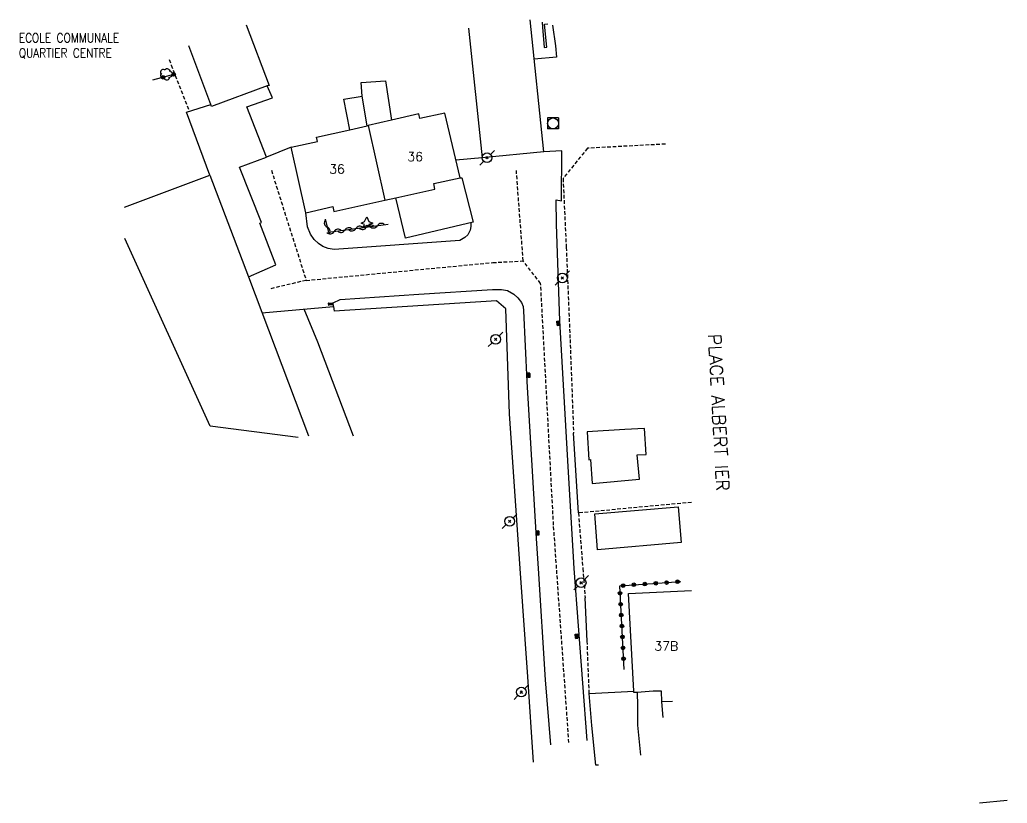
# Model space of a CAD drawing. Header units: millimetres. Extents: x 157000 to 158000, y 121000 to 122000.
# Drawn here: x 157864.4 to 158000, y 121138.7 to 121246.4 of the extents above; entities that cross this region are included whole.
import ezdxf
from ezdxf.enums import TextEntityAlignment as Align

# ---------------------------------------------------------------- set-up
doc = ezdxf.new("R2010")
doc.units = ezdxf.units.MM
doc.linetypes.add('DASHED', pattern=[0.75, 0.5, -0.25])
doc.layers.get('0').update_dxf_attribs({"linetype": 'CONTINUOUS'})
for name, color, linetype in [('W0001', 6, 'DASHED'), ('W0006', 2, 'CONTINUOUS'), ('W0008', 7, 'CONTINUOUS'), ('W0014', 7, 'CONTINUOUS'), ('W0017', 7, 'CONTINUOUS'), ('W0101', 7, 'CONTINUOUS'), ('W0104', 1, 'CONTINUOUS'), ('W0105', 7, 'CONTINUOUS'), ('W0112', 1, 'DASHED'), ('W0300', 7, 'CONTINUOUS'), ('W0303', 7, 'CONTINUOUS'), ('W0310', 3, 'CONTINUOUS'), ('W0323', 7, 'CONTINUOUS'), ('W0401', 7, 'CONTINUOUS'), ('W0420', 7, 'CONTINUOUS'), ('W0473', 7, 'CONTINUOUS'), ('W0984', 7, 'CONTINUOUS'), ('W0989', 7, 'CONTINUOUS'), ('W0991', 7, 'CONTINUOUS'), ('W1102', 7, 'CONTINUOUS')]:
    doc.layers.add(name, color=color, linetype=linetype)
doc.styles.get("Standard").update_dxf_attribs({"font": 'romans.shx', "width": 0.85})

# ---------------------------------------------------------------- blocks, each defined once
blk = doc.blocks.new('T473')
for p, q in [((-0.166667, 0.166667), (0.166667, -0.166667)), ((-0.166667, -0.166667), (0.166667, 0.166667)), ((0.500001, 0.500001), (1.000002, 1.000002)), ((-1.000002, -1.000002), (-0.500001, -0.500001))]:
    blk.add_line(p, q)
blk.add_ellipse((0, 0), major_axis=(0.471405, 0.471405), ratio=1, start_param=5.4977871438, end_param=11.780972451)
blk = doc.blocks.new('T401')
for p, q in [((-0.3, 0.3), (0, 0.3)), ((-0.3, -0.25), (-0.3, 0.3)), ((-0.3, 0.15), (0, 0.15)), ((-0.3, 0), (0, 0)), ((0, 0.3), (0, -0.25)), ((-0.3, -0.15), (0, -0.15)), ((-0.3, -0.25), (-0.3, -0.3)), ((-0.3, -0.3), (0, -0.3)), ((0, -0.3), (0, -0.25))]:
    blk.add_line(p, q)
blk = doc.blocks.new('T303')
for p, q in [((-0.77, 0), (-0.28, 0.21)), ((-0.28, -0.21), (-0.77, 0)), ((-0.28, 0.21), (0, 0.83)), ((0, 0.83), (0.28, 0.21)), ((0.28, 0.21), (0.83, 0)), ((0.83, 0), (0.28, -0.21)), ((-0.49, -0.63), (-0.28, -0.21)), ((0, -0.35), (-0.49, -0.63)), ((0.56, -0.63), (0, -0.35)), ((0.28, -0.21), (0.56, -0.63))]:
    blk.add_line(p, q)
blk = doc.blocks.new('T300')
for p, q in [((-0.8, 0.51), (-0.86, 0.34)), ((-0.86, 0.34), (-0.86, 0.17)), ((-0.86, 0.17), (-0.74, 0.06)), ((-0.69, 0.63), (-0.8, 0.51)), ((-0.8, -0.06), (-0.74, 0.06)), ((-0.74, 0.06), (-0.69, 0.11)), ((-0.57, 0.69), (-0.69, 0.63)), ((-0.46, 0.69), (-0.57, 0.69)), ((-0.29, 0.63), (-0.46, 0.69)), ((-0.29, 0.63), (-0.17, 0.74)), ((-0.23, 0.57), (-0.29, 0.63)), ((-0.17, 0.74), (-0.06, 0.8)), ((-0.06, 0.8), (0.06, 0.8)), ((0.06, 0.8), (0.23, 0.74)), ((0.23, 0.74), (0.34, 0.63)), ((0.34, 0.63), (0.4, 0.51)), ((0.46, 0.46), (0.34, 0.46)), ((0.4, 0.51), (0.4, 0.46)), ((0.57, 0.4), (0.46, 0.46)), ((0.57, 0.4), (0.69, 0.29)), ((0.69, 0.29), (0.74, 0.17)), ((0.74, 0.06), (0.69, -0.17)), ((0.74, 0.17), (0.74, 0.06)), ((-0.8, -0.17), (-0.8, -0.06)), ((-0.8, -0.23), (-0.8, -0.17)), ((-0.74, -0.34), (-0.8, -0.23)), ((-0.69, -0.4), (-0.74, -0.34)), ((-0.51, -0.46), (-0.69, -0.4)), ((-0.4, -0.46), (-0.51, -0.46)), ((-0.4, -0.46), (-0.34, -0.46)), ((-0.34, -0.46), (-0.34, -0.4)), ((-0.34, -0.51), (-0.34, -0.46)), ((-0.29, -0.63), (-0.34, -0.51)), ((-0.17, -0.74), (-0.29, -0.63)), ((-0.06, -0.8), (-0.17, -0.74)), ((0.06, -0.8), (-0.06, -0.8)), ((0.17, -0.74), (0.06, -0.8)), ((0.23, -0.69), (0.17, -0.74)), ((0.29, -0.46), (0.23, -0.46)), ((0.29, -0.63), (0.23, -0.69)), ((0.46, -0.4), (0.29, -0.46)), ((0.34, -0.51), (0.29, -0.63)), ((0.34, -0.51), (0.34, -0.46)), ((0.57, -0.34), (0.46, -0.4)), ((0.63, -0.29), (0.57, -0.34)), ((0.69, -0.17), (0.63, -0.29))]:
    blk.add_line(p, q)
blk = doc.blocks.new('T420')
for p, q in [((0.75, 0.75), (-0.75, 0.75)), ((-0.75, 0.75), (-0.75, -0.75)), ((0.75, 0.75), (0.75, -0.75)), ((0.75, -0.75), (-0.75, -0.75))]:
    blk.add_line(p, q)
blk.add_ellipse((0, 0), major_axis=(-0.53, 0.53), ratio=1, start_param=3.926991, end_param=10.210176)
blk = doc.blocks.new('t323o')
at = {"color": 0, "linetype": 'Continuous'}
for radius in [0.25, 0.15]:
    blk.add_circle((0, 0), radius, dxfattribs=at)
blk = doc.blocks.new('t310o')
at = {"color": 0, "linetype": 'Continuous'}
for centre, start, end in [((-0.5, 0.38), 216.8699, 323.1304), ((0.5, -0.37), 36.8699, 143.1303)]:
    blk.add_arc(centre, 0.625, start, end, dxfattribs=at)

msp = doc.modelspace()

# ---------------------------------------------------------------- linework, layer by layer
at = {"layer": 'W0001'}
for points in [[(157898.95, 121225.68), (157903.73, 121210.56)], [(157933.53, 121213.23), (157932.59, 121225.66)], [(157903.73, 121210.56), (157929.35, 121213.01), (157933.53, 121213.23)], [(157939.81, 121147.07), (157937.7, 121176.96), (157935.93, 121210.13), (157933.53, 121213.23)], [(157903.73, 121210.56), (157898.7, 121209.38)]]:
    msp.add_lwpolyline(points, dxfattribs=at)
at = {"layer": 'W0006'}
msp.add_lwpolyline([(157943.38, 121178.48), (157954.82, 121179.48), (157955.21, 121174.55), (157943.72, 121173.54)], close=True, dxfattribs=at)
at = {"layer": 'W0008'}
for points in [[(157901.67, 121228.84), (157898.27, 121227.5)], [(157938.78, 121221.51), (157938.84, 121228.37), (157936.38, 121228.23)], [(157927.9, 121227.39), (157924.29, 121227.06)], [(157897.65, 121206.12), (157907.46, 121206.96)]]:
    msp.add_lwpolyline(points, dxfattribs=at)
at = {"layer": 'W0014'}
for points in [[(157940.55, 121171), (157940.44, 121172.61), (157939.69, 121184.98), (157938.58, 121205), (157938.09, 121218.27), (157938.05, 121221.61), (157938.78, 121221.51)], [(157926.33, 121218.48), (157926.35, 121217.95), (157926.26, 121217.48), (157925.94, 121216.83), (157925.51, 121216.44), (157924.84, 121216.05), (157907.57, 121214.82), (157906.73, 121214.94), (157906.04, 121215.22), (157905.42, 121215.63), (157904.82, 121216.18), (157904.33, 121216.93), (157903.92, 121217.9), (157903.69, 121219.86)], [(157907.46, 121206.96), (157907.42, 121207.46), (157908.39, 121207.94), (157919.19, 121208.65), (157929.31, 121209.3), (157930.54, 121209.32), (157931.37, 121209.17), (157932.23, 121208.68), (157932.78, 121208.18), (157933.29, 121207.53), (157933.51, 121206.98), (157933.58, 121206.37), (157934.01, 121196.68), (157935.32, 121175.09), (157935.58, 121171)], [(157933.13, 121171), (157931.66, 121192.22), (157931.13, 121206.67), (157929.87, 121207.75), (157907.56, 121206.33)], [(157907.46, 121206.96), (157907.56, 121206.33)], [(157941.11, 121178.62), (157940.45, 121189.57)], [(157934.94, 121144.41), (157934.17, 121156.1), (157933.13, 121171)], [(157935.58, 121171), (157936.55, 121155.7), (157937.29, 121146.77)], [(157942.32, 121147.37), (157942.32, 121147.37), (157940.55, 121171)], [(157942.32, 121161.02), (157942.04, 121166.94)]]:
    msp.add_lwpolyline(points, dxfattribs=at)
at = {"layer": 'W0017'}
msp.add_lwpolyline([(157910.24, 121189.18), (157905.33, 121202.07), (157903.44, 121206.62)], dxfattribs=at)
at = {"layer": 'W0101'}
for points in [[(157936.38, 121228.23), (157934.48, 121246.36)], [(157895.51, 121245.64), (157898.65, 121237.35), (157898.39, 121237.26), (157890.73, 121234.46), (157890.63, 121234.73), (157887.63, 121242.79)], [(157926.01, 121245.21), (157927.9, 121227.39)], [(157914.55, 121221.58), (157916.05, 121221.92), (157921.41, 121223.11), (157921.26, 121223.88), (157924.86, 121224.63), (157922.79, 121233.53), (157919.34, 121232.81), (157919.18, 121233.42), (157915.46, 121232.57), (157912.24, 121231.84)], [(157901.67, 121228.84), (157905.28, 121229.65), (157905.14, 121230.21), (157909.71, 121231.26), (157912.11, 121231.81), (157912.24, 121231.84)], [(157903.69, 121219.86), (157901.67, 121228.84)], [(157936.38, 121228.23), (157927.9, 121227.39)], [(157903.69, 121219.86), (157907.39, 121220.71), (157907.53, 121220.01), (157914.55, 121221.58)], [(157951.37, 121154.14), (157949.16, 121153.98), (157948.74, 121153.95), (157948.73, 121154.16), (157948, 121167.54), (157956.66, 121167.97)], [(157954.05, 121152.72), (157952.59, 121152.66), (157952.53, 121154.15), (157951.37, 121154.14)], [(158000, 121139.12), (157996.2, 121138.75)]]:
    msp.add_lwpolyline(points, dxfattribs=at)
at = {"layer": 'W0104'}
for points in [[(157911.44, 121235.87), (157911.26, 121237.74), (157914.61, 121237.97), (157915.46, 121232.57)], [(157895.79, 121211.05), (157899.57, 121212.71), (157897.36, 121218.42), (157897.6, 121218.53), (157894.57, 121226.11), (157898.27, 121227.5), (157895.59, 121234.42), (157899.1, 121235.65), (157898.39, 121237.26)], [(157909.71, 121231.26), (157908.89, 121235.43), (157911.44, 121235.87)], [(157912.11, 121231.81), (157911.44, 121235.87)], [(157890.49, 121225.01), (157887.31, 121233.65), (157890.63, 121234.73)], [(157878.79, 121220.61), (157890.49, 121225.01), (157895.79, 121211.05), (157904.07, 121189.21)], [(157924.86, 121224.63), (157925.11, 121224.66), (157926.64, 121218.55), (157917.37, 121216.36), (157916.05, 121221.92)], [(157902.64, 121188.99), (157890.55, 121190.55), (157878.81, 121216.31)], [(157943.87, 121144), (157943.51, 121143.98), (157942.94, 121149.44), (157942.61, 121153.81), (157948.73, 121154.16)], [(157949.16, 121153.98), (157949.21, 121152.16), (157949.22, 121149.46), (157949.65, 121145.34)], [(157952.75, 121150.53), (157952.59, 121152.66)]]:
    msp.add_lwpolyline(points, dxfattribs=at)
msp.add_lwpolyline([(157949.48, 121183.28), (157949.16, 121186.6), (157950.41, 121186.66), (157950.19, 121190.21), (157947.5, 121190.06), (157942.33, 121189.74), (157942.54, 121185.9), (157942.78, 121185.95), (157942.98, 121182.65)], close=True, dxfattribs=at)
at = {"layer": 'W0105'}
for points in [[(157936.13, 121246.04), (157936.2, 121245.34), (157936.43, 121242.54), (157936.78, 121242.6), (157936.44, 121245.74), (157936.9, 121245.82)], [(157937.56, 121245.63), (157937.97, 121242.77), (157938.09, 121241.2), (157935.05, 121240.93)]]:
    msp.add_lwpolyline(points, dxfattribs=at)
at = {"layer": 'W0112'}
for points in [[(157884.93, 121240.89), (157885.21, 121240.12), (157887.7, 121233.77)], [(157953.06, 121229.28), (157942.36, 121228.71), (157939, 121224.56), (157939.44, 121215.1), (157939.96, 121202.46), (157940.45, 121189.57)], [(157956.65, 121180.07), (157941.11, 121178.62)], [(157941.11, 121178.62), (157941.72, 121171)], [(157941.72, 121171), (157942.04, 121166.94)], [(157942.61, 121153.81), (157942.32, 121161.02)]]:
    msp.add_lwpolyline(points, dxfattribs=at)
at = {"layer": 'W0310'}
msp.add_lwpolyline([(157906.32, 121218.98), (157906.81, 121217.17), (157914.99, 121218.27)], dxfattribs=at)
at = {"layer": 'W0323'}
for points in [[(157885.69, 121238.89), (157882.64, 121238.06)], [(157947.41, 121157.1), (157946.78, 121168.61), (157955.19, 121169.2)]]:
    msp.add_lwpolyline(points, dxfattribs=at)
at = {"layer": 'W1102'}
msp.add_lwpolyline([(157912.24, 121231.84), (157914.55, 121221.58)], dxfattribs=at)

# ---------------------------------------------------------------- block references
at = {"layer": 'W0300', "rotation": 359.9999899820874}
msp.add_blockref('T300', (157884.59, 121238.85), dxfattribs=at)
at = {"layer": 'W0303', "rotation": 359.9999899820874}
msp.add_blockref('T303', (157912.04, 121218.44), dxfattribs=at)
at = {"layer": 'W0310'}
for p, rotation in [((157906.61, 121217.88), 285.0968805161045), ((157907.56, 121217.27), 7.691780394036958), ((157909.05, 121217.47), 7.691780394036958), ((157910.54, 121217.67), 7.691780394036958), ((157912.02, 121217.87), 7.691780394036958), ((157913.51, 121218.07), 7.691780394036958)]:
    msp.add_blockref('t310o', p, dxfattribs=dict(at, rotation=rotation))
at = {"layer": 'W0323'}
for p, rotation in [((157885.53, 121238.85), 195.3234137169648), ((157884.08, 121238.45), 195.3234137169648), ((157947.25, 121168.64), 4.009185042966989), ((157948.74, 121168.75), 4.009185042966989), ((157950.24, 121168.85), 4.009185042966989), ((157951.73, 121168.96), 4.009185042966989), ((157953.23, 121169.06), 4.009185042966989), ((157954.73, 121169.17), 4.009185042966989), ((157946.83, 121167.58), 93.13241582345239), ((157946.91, 121166.08), 93.13241582345239), ((157947, 121164.59), 93.13241582345239), ((157947.08, 121163.09), 93.13241582345239), ((157947.16, 121161.59), 93.13241582345239), ((157947.24, 121160.09), 93.13241582345239), ((157947.32, 121158.6), 93.13241582345239)]:
    msp.add_blockref('t323o', p, dxfattribs=dict(at, rotation=rotation))
at = {"layer": 'W0401'}
for p, rotation in [((157907.08, 121207.16), 274.8936504509176), ((157938.46, 121204.69), 3.162067039479754), ((157934.15, 121197.51), 182.4826048298032), ((157935.38, 121175.83), 183.4767388634986), ((157941, 121161.71), 3.976963248975635)]:
    msp.add_blockref('T401', p, dxfattribs=dict(at, rotation=rotation))
at = {"layer": 'W0420', "rotation": 359.9999899820874}
msp.add_blockref('T420', (157937.64, 121232.12), dxfattribs=at)
at = {"layer": 'W0473', "rotation": 359.9999899820874}
for p in [(157928.57, 121227.4), (157938.9, 121210.89), (157929.74, 121202.46), (157931.66, 121177.47), (157941.49, 121169.04), (157933.27, 121154.01)]:
    msp.add_blockref('T473', p, dxfattribs=at)

# ---------------------------------------------------------------- texts
at = {"layer": 'W0984', "insert": (157864.26, 121244.5), "char_height": 1.25, "attachment_point": 1}
msp.add_mtext('ECOLE COMMUNALE\\PQUARTIER CENTRE', dxfattribs=at)
at = {"layer": 'W0989'}
msp.add_text('PLACE ALBERT IER', height=1.75, rotation=273.051, dxfattribs=at).set_placement((157959.8, 121203.19), align=Align.MIDDLE_LEFT)
at = {"layer": 'W0991'}
for s, p in [('36', (157918.69, 121227.56)), ('36', (157907.97, 121225.85)), ('37B', (157953.18, 121160.34))]:
    msp.add_text(s, height=1.25, dxfattribs=at).set_placement(p, align=Align.MIDDLE_CENTER)

doc.saveas('drawing.dxf')
